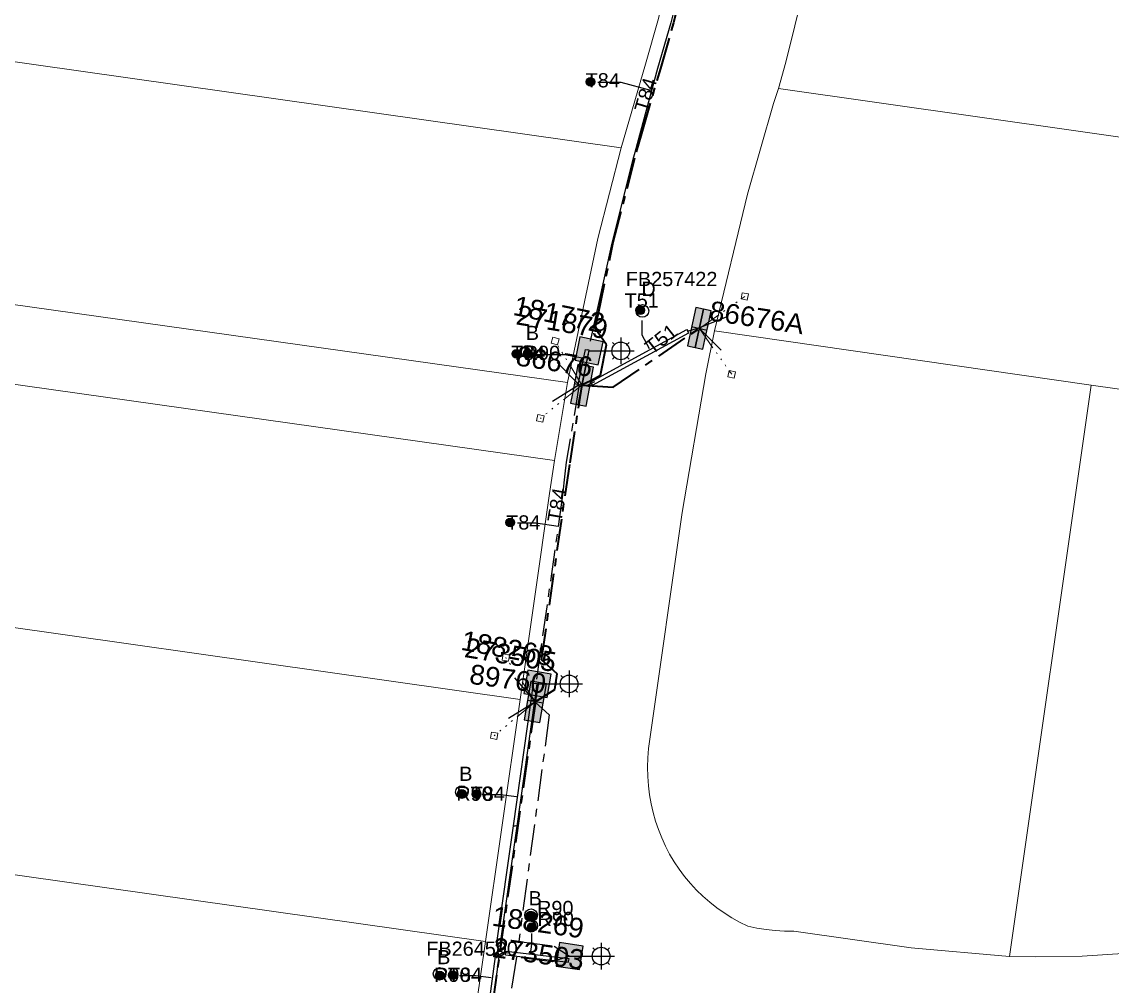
# Model space of a CAD drawing. Header units: metres. Extents: x 244561 to 254068, y 6159332 to 6162744.
# Drawn here: x 251324.3 to 251462.5, y 6161650 to 6161772.2 of the extents above; entities that cross this region are included whole.
import ezdxf
from ezdxf.enums import TextEntityAlignment as Align

# ---------------------------------------------------------------- set-up
doc = ezdxf.new("R2010")
doc.units = ezdxf.units.M
for name, pattern in [('Cable Exist UG', [7, 4, -1, 1, -1]), ('DASHED', [19.05, 12.7, -6.35]), ('PHANTOMX2', [6.6, 3, -0.75, 0.2, -0.75, 0.2, -0.75, 0.2, -0.75])]:
    doc.linetypes.add(name, pattern=pattern)
doc.layers.get('0').update_dxf_attribs({"color": 6})
for name, color, linetype, lineweight in [('_User_LV_Exist', 5, 'Continuous', 35), ('Cadastre Developer_SP_NEW', 92, 'Continuous', 15), ('Cadastre Land Parcels_SP_EXT', 118, 'Continuous', 15), ('Mains_LV_EXT', 163, 'Continuous', 25), ('Mains_LV_SL_EXT', 135, 'Continuous', 25), ('Services_SP_EXT', 42, 'PHANTOMX2', 20)]:
    doc.layers.add(name, color=color, linetype=linetype, lineweight=lineweight)
for name, color, linetype in [('Duct_SP_EXT', 30, 'Continuous'), ('Equip_SP_SL_EXT', 7, 'Continuous'), ('SupportsUG_SP_LV_EXT', 7, 'Continuous'), ('SupportsUG_SP_LV_SL_EXT', 7, 'Continuous'), ('Trench_SP_EXT', 7, 'Continuous')]:
    doc.layers.add(name, color=color, linetype=linetype)
doc.layers.add('UNKNOWN_FEATURES', color=1, linetype='DASHED', plot=False)
doc.styles.add('COLUMN_LABEL', font='arial.ttf', dxfattribs={"height": 2})
doc.styles.add('iecARIAL', font='arial.ttf', dxfattribs={"height": 2})
doc.styles.add('POLE_LABEL', font='arial.ttf', dxfattribs={"height": 2})
doc.styles.add('SL_LABEL', font='arial.ttf', dxfattribs={"height": 2})
doc.styles.get("Standard").update_dxf_attribs({"font": 'arial.ttf'})

# ---------------------------------------------------------------- blocks, each defined once
blk = doc.blocks.new('COLUMN_EXT')
blk.add_hatch(color=256).paths.add_polyline_path([(1.5, -1.5), (1.5, 1.5), (-1.5, 1.5), (-1.5, -1.5)])
blk.add_lwpolyline([(1.5, 1.5), (-1.5, 1.5), (-1.5, -1.5), (1.5, -1.5)], close=True)
at = {"flags": 9}
for tag, p in [('STREETNAME', (-1.81, 1.6)), ('LOCATION', (-1.81, 1.4)), ('SUBURB', (-1.81, 1.8)), ('NOTES', (-1.81, 2)), ('COLUMN_TYPE', (-1.81, 0.4)), ('OWNED_BY', (-1.81, 0.6)), ('LEGEND', (-1.81, 1.2)), ('USAGE', (-1.81, 1)), ('STATE', (-1.81, 0.8))]:
    blk.add_attdef(tag, text='', height=0.2, rotation=180, dxfattribs=at).set_placement(p, align=Align.MIDDLE_LEFT)
at = {"flags": 1}
blk.add_attdef('Z', (-1.81, 2.35), '', height=0.2, rotation=180, dxfattribs=at)
at = {"flags": 9}
for tag, style, p in [('STRUCTURE_PLANT_NUMBER', 'POLE_LABEL', (-1.81, -0.03)), ('STREET_CODE', 'COLUMN_LABEL', (-1.81, 0.2))]:
    blk.add_attdef(tag, text='', height=0.2, rotation=180, dxfattribs=dict(at, style=style)).set_placement(p, align=Align.MIDDLE_LEFT)
at = {"style": 'COLUMN_LABEL', "width": 0.9, "flags": 8}
blk.add_attdef('ASSET_NUM', text='', height=2, rotation=270, dxfattribs=at).set_placement((2, -4), align=Align.MIDDLE_LEFT)
blk = doc.blocks.new('PILLAR_EXT')
blk.add_hatch(color=256).paths.add_polyline_path([(-2.5, 1), (-2.5, -1), (2.5, -1), (2.5, 1)])
for p, q in [((-2.5, 0), (2.5, 0)), ((0, 1), (0, -1))]:
    blk.add_line(p, q)
at = {"ltscale": 10}
blk.add_line((2.5, 0), (-2.5, 0), dxfattribs=at)
blk.add_lwpolyline([(-2.5, -1), (-1.25, -1), (1.25, -1), (2.5, -1), (2.5, 1), (-2.5, 1)], close=True)
at = {"width": 0.9, "flags": 8}
blk.add_attdef('ASSET_NUM', text='', height=2, rotation=90, dxfattribs=at).set_placement((-2, 4), align=Align.MIDDLE_LEFT)
for tag, p, flags in [('OWNED_BY', (0, -0.2), 9), ('STATE', (0, -0.4), 9), ('SUPPORT_TYPE', (0, -0.6), 9), ('USAGE', (0, -0.8), 9), ('LEGEND', (0, -1), 9), ('LOCATION', (0, -1.2), 9), ('NOTES', (0, -1.4), 9), ('STREETNAME', (0, -1.8), 9), ('SUBURB', (0, -2), 1), ('PARENT', (0, -1.6), 9)]:
    blk.add_attdef(tag, p, '', height=0.2, dxfattribs=dict(flags=flags))
blk = doc.blocks.new('DUCT_EXT')
blk.add_circle((0, 0.8), 0.8)
at = {"flags": 1}
blk.add_attdef('Z', (0, 0), '', height=0.2, dxfattribs=at)
at = {"flags": 9}
for tag, p in [('DUCT_CODE', (0, 0)), ('XSECT_TYPE', (0, -0.2)), ('STATE', (0, -0.6)), ('FB_REFERENCE', (0, -0.4)), ('NOTES', (0, -0.8))]:
    blk.add_attdef(tag, text='', height=0.2, dxfattribs=at).set_placement(p, align=Align.MIDDLE_LEFT)
blk = doc.blocks.new('SL_LANTERN_EXT')
at = {"flags": 9}
for tag, p in [('LRATECODE', (-7.4, 0)), ('LOUTREACHVOCAB', (-7.2, 0)), ('LOUTREACH', (-7, 0)), ('LANTNUMBER', (-6.6, 0)), ('LNEW', (-6.4, 0)), ('LMASTVOCAB', (-6.2, 0)), ('LMAST', (-6, 0)), ('LLAMPVOCAB', (-5.8, 0)), ('LLAMP', (-5.6, 0)), ('LEXIST', (-5.4, 0)), ('LCHARGE3PERCENT', (-5.2, 0)), ('LCHARGE3', (-5, 0)), ('LCHARGE2PERCENT', (-4.8, 0)), ('LCHARGE2', (-4.6, 0)), ('LCHARGE1PERCENT', (-4.4, 0)), ('LCHARGE1', (-4.2, 0)), ('LCATEGORY', (-4, 0)), ('LBRACKETVOCAB', (-3.8, 0)), ('LBRACKET', (-3.6, 0)), ('LKINGHEIGHT', (-3.4, 0)), ('CREPLACE', (-3.2, 0)), ('CREMOVE', (-3, 0)), ('CNUMBER', (-2.8, 0)), ('CNEW', (-2.6, 0)), ('CEXIST', (-2.4, 0)), ('USAGE', (-2.2, 0)), ('STATE', (-2, 0)), ('OWNED_BY', (-1.8, 0)), ('ORIENTATION', (-1.6, 0)), ('OPERATING_VOLTAGE', (-1.4, 0)), ('NO_PHASES', (-1.2, 0)), ('LANTERN_TYPE', (-1, 0)), ('LANTERN_PURPOSE', (-0.8, 0)), ('CONTROL_TYPE', (-0.6, 0)), ('CONSTRUCTED_VOLTAGE', (-0.4, 0))]:
    blk.add_attdef(tag, text='', height=0.001, rotation=270, dxfattribs=at).set_placement(p, align=Align.MIDDLE_LEFT)
at = {"style": 'SL_LABEL', "flags": 9}
blk.add_attdef('STREET_CODE', text='', height=0.001, rotation=270, dxfattribs=at).set_placement((0, 0), align=Align.MIDDLE_LEFT)
at = {"flags": 1}
blk.add_attdef('Z', (0, 0), '', height=0.001, rotation=270, dxfattribs=at)
at = {"width": 0.9}
blk.add_attdef('LNUMBER', text='', height=1, dxfattribs=at).set_placement((7, -1), align=Align.MIDDLE_LEFT)
at = {"flags": 9}
for tag, p in [('LREMOVE', (0, -7.6)), ('LREPLACE', (0, -7.8)), ('LTYPE', (0, -8)), ('LTYPEVOCAB', (0, -8.2)), ('LEGEND', (0, -8.4)), ('SUBURB', (0, -8.6)), ('STREETNAME', (0, -8.8)), ('LOCATION', (0, -9)), ('NOTES', (0, -9.2)), ('MAINTAINED_BY', (0, -9.86))]:
    blk.add_attdef(tag, text='', height=0.001, dxfattribs=at).set_placement(p, align=Align.MIDDLE_LEFT)
blk.add_attdef('OPERATED_BY', (0, -9.61), '', height=0.001, dxfattribs=at)
blk.add_wipeout([(5.69, 0), (5.06, -1.06), (4, -1.69), (2.94, -1.06), (2.31, 0), (2.94, 1.06), (4, 1.69), (5.06, 1.06)])
for p, q in [((4, 1.69), (4, 0)), ((0, 0), (4, 0)), ((2.94, 1.06), (3.2, 0.8)), ((5.06, 1.06), (4.8, 0.8)), ((2.94, -1.06), (3.2, -0.8)), ((4, 0), (5.69, 0)), ((4, 0), (4, -1.69)), ((5.06, -1.06), (4.8, -0.8))]:
    blk.add_line(p, q)
blk.add_circle((4, 0), 1.12)
blk = doc.blocks.new('CCP_EXT')
at = {"flags": 9}
for tag, p in [('LEGEND', (0, -1.4)), ('STATE', (0, -1.8)), ('LIFE_SUPPORT', (0, -1.6)), ('NOTES', (0, -2))]:
    blk.add_attdef(tag, text='', height=0.2, dxfattribs=at).set_placement(p, align=Align.MIDDLE_LEFT)
blk.add_wipeout([(0, 0.57), (0.57, 0), (0, -0.57), (-0.57, 0)])
blk.add_lwpolyline([(-0.57, 0), (0, 0.57), (0.57, 0), (0, -0.57), (-0.57, 0)])
at = {"flags": 1}
blk.add_attdef('Z', (0, 0), '', height=0.2, dxfattribs=at)
at = {"flags": 9}
for tag, p in [('CCP_TYPE', (0, 0)), ('CONSTRUCTED_VOLTAGE', (0, -0.2)), ('OPERATING_VOLTAGE', (0, -0.6)), ('ORIENTATION', (0, -0.8)), ('OWNED_BY', (0, -1)), ('NO_PHASES', (0, -0.4)), ('USAGE', (0, -1.2))]:
    blk.add_attdef(tag, text='', height=0.2, dxfattribs=at).set_placement(p, align=Align.MIDDLE_LEFT)
blk = doc.blocks.new('CABLE_LARGE_EXT')
h = blk.add_hatch(color=256)
edge = h.paths.add_edge_path()
edge.add_arc((0, 0.55), 0.55, 0, 360)
blk.add_circle((0, 0.55), 0.55)
at = {"flags": 1}
blk.add_attdef('Z', (0, 0), '', height=0.2, dxfattribs=at)
at = {"flags": 9}
for tag, p in [('COND_CODE', (0, 0)), ('STATE', (0, -0.4)), ('XSECT_SIZE', (0, -0.6)), ('FB_REFERENCE', (0, -0.2)), ('NOTES', (0, -0.8))]:
    blk.add_attdef(tag, text='', height=0.2, dxfattribs=at).set_placement(p, align=Align.MIDDLE_LEFT)

msp = doc.modelspace()

# ---------------------------------------------------------------- linework, layer by layer
at = {"layer": 'Cadastre Developer_SP_NEW', "linetype": 'Continuous'}
for points in [[(251403.3551, 6161766.8715), (251405.0153, 6161772.6403), (251407.019, 6161780.9848), (251408.5836, 6161789.4189), (251311.8686, 6161803.1538), (251307.0862, 6161769.4918), (251400.2736, 6161756.2591), (251403.3551, 6161766.8715)], [(251511.1444, 6161767.0574), (251514.5272, 6161776.5296), (251426.5036, 6161795.1181), (251425.2002, 6161785.6889), (251423.4069, 6161776.3431), (251421.1248, 6161767.1016), (251420.1811, 6161763.7912), (251508.8622, 6161751.1265), (251511.1444, 6161767.0574)], [(251464.4586, 6161654.2256), (251470.2306, 6161654.9175), (251474.3645, 6161655.6389), (251475.9591, 6161655.9087), (251481.627, 6161657.1998), (251487.2204, 6161658.7855), (251492.7229, 6161660.6612), (251493.4846, 6161660.9265), (251496.1274, 6161661.8426), (251504.3977, 6161719.8686), (251459.7961, 6161726.1765), (251449.446, 6161653.7894), (251452.8101, 6161653.7546), (251458.6578, 6161653.8385), (251464.4586, 6161654.2256)], [(251372.8659, 6161627.6359), (251375.4128, 6161632.0254), (251378.1845, 6161636.2757), (251380.8199, 6161639.9082), (251383.0732, 6161655.6782), (251292.7413, 6161668.505), (251287.9599, 6161634.8441), (251370.5537, 6161623.1184), (251372.8659, 6161627.6359)]]:
    msp.add_lwpolyline(points, close=True, dxfattribs=at)
at = {"layer": 'Cadastre Land Parcels_SP_EXT', "linetype": 'Continuous'}
for points in [[(251403.3551, 6161766.8715), (251405.0153, 6161772.6403), (251407.019, 6161780.9848), (251408.5836, 6161789.4189), (251311.8686, 6161803.1538), (251307.0862, 6161769.4918), (251400.2736, 6161756.2591), (251403.3551, 6161766.8715)], [(251511.1444, 6161767.0574), (251514.5272, 6161776.5296), (251426.5036, 6161795.1181), (251425.2002, 6161785.6889), (251423.4069, 6161776.3431), (251421.1248, 6161767.1016), (251420.1811, 6161763.7912), (251508.8622, 6161751.1265), (251511.1444, 6161767.0574)], [(251397.3295, 6161744.7636), (251400.2736, 6161756.2591), (251307.0862, 6161769.4918), (251302.7961, 6161739.2943), (251393.4817, 6161726.5186), (251397.3295, 6161744.7636)], [(251508.8622, 6161751.1265), (251420.1811, 6161763.7912), (251419.5689, 6161761.8869), (251416.2659, 6161750.3718), (251412.1095, 6161733.05), (251459.7961, 6161726.1765), (251504.3977, 6161719.8686), (251508.8622, 6161751.1265)], [(251393.4817, 6161726.5186), (251302.7961, 6161739.2943), (251301.3896, 6161729.3936), (251391.811, 6161716.6536), (251393.4817, 6161726.5186)], [(251459.7961, 6161726.1765), (251412.1095, 6161733.05), (251410.9923, 6161727.6044), (251408.0135, 6161710.0416), (251403.9125, 6161681.329), (251403.7508, 6161680.1543), (251403.6504, 6161678.9704), (251403.6126, 6161677.7793), (251403.6364, 6161676.5887), (251403.7226, 6161675.4019), (251403.8576, 6161674.2701), (251404.0523, 6161673.1478), (251404.3042, 6161672.037), (251404.6142, 6161670.9388), (251404.9813, 6161669.86), (251405.4045, 6161668.8026), (251405.8822, 6161667.7667), (251406.4133, 6161666.7609), (251406.9973, 6161665.7805), (251407.6305, 6161664.8343), (251408.3137, 6161663.9213), (251409.0428, 6161663.0463), (251409.8169, 6161662.2104), (251410.6335, 6161661.4154), (251411.4917, 6161660.6653), (251412.3864, 6161659.9609), (251413.3177, 6161659.3033), (251414.2821, 6161658.6964), (251415.2774, 6161658.1401), (251416.299, 6161657.6372), (251417.4536, 6161657.3886), (251418.6207, 6161657.2002), (251419.7949, 6161657.0756), (251420.9743, 6161657.0099), (251422.1552, 6161657.0069), (251437.0047, 6161654.8862), (251449.446, 6161653.7894), (251459.7961, 6161726.1765)], [(251391.1844, 6161712.4452), (251391.811, 6161716.6536), (251301.3896, 6161729.3936), (251297.1011, 6161699.1971), (251387.4581, 6161686.3658), (251391.1844, 6161712.4452)], [(251464.4586, 6161654.2256), (251470.2306, 6161654.9175), (251474.3645, 6161655.6389), (251475.9591, 6161655.9087), (251481.627, 6161657.1998), (251487.2204, 6161658.7855), (251492.7229, 6161660.6612), (251493.4846, 6161660.9265), (251496.1274, 6161661.8426), (251504.3977, 6161719.8686), (251459.7961, 6161726.1765), (251449.446, 6161653.7894), (251452.8101, 6161653.7546), (251458.6578, 6161653.8385), (251464.4586, 6161654.2256)], [(251385.1383, 6161670.1314), (251387.4581, 6161686.3658), (251297.1011, 6161699.1971), (251292.7413, 6161668.505), (251383.0732, 6161655.6782), (251385.1383, 6161670.1314)], [(251372.8659, 6161627.6359), (251375.4128, 6161632.0254), (251378.1845, 6161636.2757), (251380.8199, 6161639.9082), (251383.0732, 6161655.6782), (251292.7413, 6161668.505), (251287.9599, 6161634.8441), (251370.5537, 6161623.1184), (251372.8659, 6161627.6359)]]:
    msp.add_lwpolyline(points, close=True, dxfattribs=at)
at = {"layer": 'Duct_SP_EXT'}
for p, q in [((251408.5948, 6161733.2449), (251408.7095, 6161733.0341)), ((251408.8242, 6161732.8233), (251408.7095, 6161733.0341)), ((251394.8277, 6161726.2827), (251395.0626, 6161726.2333)), ((251395.2974, 6161726.1838), (251395.0626, 6161726.2333)), ((251396.4179, 6161726.6194), (251396.5326, 6161726.4086)), ((251396.6473, 6161726.1978), (251396.5326, 6161726.4086)), ((251386.6101, 6161670.3581), (251386.8477, 6161670.3245)), ((251387.0854, 6161670.291), (251386.8477, 6161670.3245))]:
    msp.add_line(p, q, dxfattribs=at)
for points in [[(251397.3282, 6161764.5608), (251400.2305, 6161764.5608), (251403.9684, 6161763.555)], [(251402.8758, 6161734.3881), (251402.8758, 6161732.5588), (251403.8251, 6161730.8284)], [(251389.1177, 6161730.0574), (251390.1036, 6161730.0574), (251393.1518, 6161730.0574), (251395.3286, 6161729.66)], [(251387.1576, 6161708.7385), (251389.4427, 6161708.7385), (251392.2941, 6161708.3345)], [(251382.6804, 6161674.3328), (251384.9679, 6161674.3328), (251387.0049, 6161674.0427)], [(251379.771, 6161651.3777), (251381.8318, 6161651.3777), (251383.8212, 6161651.1185)]]:
    msp.add_lwpolyline(points, dxfattribs=at)
at = {"layer": 'Trench_SP_EXT', "linetype": 'Cable Exist UG'}
for points in [[(251410.1178, 6161733.4397), (251414.337, 6161735.0999)], [(251408.6558, 6161733.0246), (251410.1178, 6161733.4399)], [(251410.1176, 6161733.4397), (251413.5941, 6161729.9975)], [(251394.9496, 6161726.2216), (251391.2964, 6161723.9257)]]:
    msp.add_lwpolyline(points, dxfattribs=at)
msp.add_lwpolyline([(251396.8837, 6161726.62), (251396.0655, 6161726.1714), (251396.0655, 6161726.1714, -0.16607217), (251395.3303, 6161726.2311)], format="xyb", dxfattribs=at)

# ---------------------------------------------------------------- block references
at = {"layer": 'Duct_SP_EXT'}
for name, p in [('CABLE_LARGE_EXT', (251396.3796, 6161764.0775)), ('DUCT_EXT', (251402.9655, 6161734.7916)), ('DUCT_EXT', (251388.4283, 6161729.6077)), ('CABLE_LARGE_EXT', (251386.2217, 6161708.2386)), ('DUCT_EXT', (251380.0873, 6161673.8155)), ('CABLE_LARGE_EXT', (251380.0926, 6161673.8457)), ('CABLE_LARGE_EXT', (251381.9271, 6161673.8233)), ('DUCT_EXT', (251388.8603, 6161658.2158)), ('DUCT_EXT', (251388.8723, 6161656.8716)), ('DUCT_EXT', (251377.2737, 6161650.791)), ('CABLE_LARGE_EXT', (251377.2836, 6161650.8094)), ('CABLE_LARGE_EXT', (251378.9427, 6161650.8667))]:
    msp.add_blockref(name, p, dxfattribs=at)
at = {"layer": 'SupportsUG_SP_LV_EXT'}
ref = msp.add_blockref('PILLAR_EXT', (251410.1782, 6161733.3798), dxfattribs=dict(at, rotation=77.61022558169047))
ref.add_attrib('ASSET_NUM', '86676A', dxfattribs={"layer": '0', "height": 2.5, "rotation": 351.495421, "style": 'iecARIAL'}).set_placement((251411.6782, 6161736.8798), align=Align.TOP_LEFT)
ref = msp.add_blockref('PILLAR_EXT', (251395.3076, 6161726.1765), dxfattribs=dict(at, rotation=259.2515651082027))
ref.add_attrib('ASSET_NUM', '86676', dxfattribs={"layer": '0', "height": 2.5, "rotation": 351.062672, "style": 'iecARIAL'}).set_placement((251396.8076, 6161729.6765), align=Align.TOP_RIGHT)
ref = msp.add_blockref('PILLAR_EXT', (251389.3984, 6161686.0576), dxfattribs=dict(at, rotation=260.3109913905681))
ref.add_attrib('ASSET_NUM', '89760', dxfattribs={"layer": '0', "height": 2.5, "rotation": 352.343841, "style": 'iecARIAL'}).set_placement((251390.8984, 6161689.5576), align=Align.TOP_RIGHT)
at = {"layer": 'SupportsUG_SP_LV_SL_EXT'}
ref = msp.add_blockref('COLUMN_EXT', (251396.2145, 6161730.5195), dxfattribs=dict(at, rotation=258.2376571602881))
ref.add_attrib('ASSET_NUM', '271879', dxfattribs={"layer": '0', "height": 2.5, "rotation": 350.655276, "style": 'COLUMN_LABEL'}).set_placement((251398.2145, 6161731.2695), align=Align.BOTTOM_RIGHT)
ref = msp.add_blockref('COLUMN_EXT', (251389.6762, 6161688.3286), dxfattribs=dict(at, rotation=260.3109913905681))
ref.add_attrib('ASSET_NUM', '273505', dxfattribs={"layer": '0', "height": 2.5, "rotation": 350.484895, "style": 'COLUMN_LABEL'}).set_placement((251391.6762, 6161689.0786), align=Align.BOTTOM_RIGHT)
ref = msp.add_blockref('COLUMN_EXT', (251393.7327, 6161653.8319), dxfattribs=dict(at, rotation=261.3393350969583))
ref.add_attrib('ASSET_NUM', '273503', dxfattribs={"layer": '0', "height": 2.5, "rotation": 351.946856, "style": 'COLUMN_LABEL'}).set_placement((251395.7327, 6161654.5819), align=Align.TOP_RIGHT)

# ---------------------------------------------------------------- texts
at = {"layer": 'Duct_SP_EXT'}
for s, p in [('T84', (251395.7652, 6161763.914)), ('FB257422', (251400.8586, 6161738.7365)), ('D', (251402.8309, 6161737.4813)), ('B', (251388.1819, 6161731.9049)), ('T84', (251385.7014, 6161707.8873)), ('B', (251379.7514, 6161676.0383)), ('R90', (251379.3855, 6161673.5133)), ('T84', (251381.198, 6161673.5133)), ('B', (251388.5404, 6161660.2725)), ('FB264590', (251375.5854, 6161653.8752)), ('B', (251376.9569, 6161652.8122)), ('R90', (251376.5747, 6161650.564)), ('T84', (251378.3134, 6161650.5807))]:
    msp.add_text(s, height=1.8, dxfattribs=at).set_placement(p)
at = {"layer": 'Mains_LV_EXT'}
for s, rotation, p in [('T84', 73.701253, (251403.6297, 6161760.645)), ('T51', 38.292406, (251404.1856, 6161729.9795)), ('T84', 80.366635, (251392.671, 6161708.7105))]:
    msp.add_text(s, height=1.8, rotation=rotation, dxfattribs=at).set_placement(p)

# ---------------------------------------------------------------- next in the draw order: block references
at = {"layer": 'Equip_SP_SL_EXT'}
ref = msp.add_blockref('SL_LANTERN_EXT', (251396.2146, 6161730.5195), dxfattribs=at)
ref.add_attrib('ASSET_NUM', '181772', dxfattribs={"layer": '0', "height": 2.5, "rotation": 348.377832, "style": 'iecARIAL'}).set_placement((251397.7146, 6161732.0195), align=Align.BOTTOM_RIGHT)
ref = msp.add_blockref('SL_LANTERN_EXT', (251389.6762, 6161688.3286), dxfattribs=at)
ref.add_attrib('ASSET_NUM', '188268', dxfattribs={"layer": '0', "height": 2.5, "rotation": 349.618038, "style": 'iecARIAL'}).set_placement((251391.1762, 6161689.8286), align=Align.BOTTOM_RIGHT)
ref = msp.add_blockref('SL_LANTERN_EXT', (251393.7327, 6161653.8319), dxfattribs=at)
ref.add_attrib('ASSET_NUM', '188269', dxfattribs={"layer": '0', "height": 2.5, "rotation": 351.946856, "style": 'iecARIAL'}).set_placement((251395.2327, 6161655.3319), align=Align.BOTTOM_RIGHT)
at = {"layer": 'Services_SP_EXT'}
for p, rotation in [((251415.9292, 6161737.4218), 33.98167226383568), ((251414.2701, 6161727.5577), 303.9391448506847), ((251390.0386, 6161721.9735), 213.1583202575312), ((251384.1809, 6161681.7612), 215.2928789141085)]:
    msp.add_blockref('CCP_EXT', p, dxfattribs=dict(at, rotation=rotation))

# ---------------------------------------------------------------- next in the draw order: linework, layer by layer
at = {"layer": '_User_LV_Exist', "linetype": 'Cable Exist UG'}
for points in [[(251395.3222, 6161726.2467), (251396.4347, 6161726.7798), (251396.4347, 6161726.7798), (251397.6553, 6161727.433), (251398.4044, 6161731.2988), (251396.8829, 6161733.4741), (251397.3377, 6161735.1108), (251397.3377, 6161735.1108), (251399.2776, 6161744.3089), (251402.2111, 6161755.7628), (251402.883, 6161758.0734), (251402.883, 6161758.0734), (251405.2764, 6161766.3162), (251406.9497, 6161772.13), (251408.9759, 6161780.5686), (251410.2236, 6161787.2949), (251410.5148, 6161789.1758)], [(251395.3075, 6161726.1765), (251399.2415, 6161725.9154), (251410.1781, 6161733.3799)], [(251389.3712, 6161686.061), (251391.8767, 6161687.628), (251392.1582, 6161689.5842), (251390.1927, 6161691.3649), (251390.1927, 6161691.3649), (251393.1634, 6161712.1565), (251393.7892, 6161716.359), (251395.3182, 6161726.2281)], [(251389.3985, 6161686.0575), (251382.7742, 6161639.395), (251374.5244, 6161626.3216), (251375.512, 6161624.6925), (251374.3682, 6161622.429), (251372.3502, 6161622.3898)]]:
    msp.add_lwpolyline(points, dxfattribs=at)
at = {"layer": 'Cadastre Developer_SP_NEW', "linetype": 'Continuous'}
for points in [[(251508.8622, 6161751.1265), (251420.1811, 6161763.7912), (251419.5689, 6161761.8869), (251416.2659, 6161750.3718), (251412.1095, 6161733.05), (251459.7961, 6161726.1765), (251504.3977, 6161719.8686), (251508.8622, 6161751.1265)], [(251459.7961, 6161726.1765), (251412.1095, 6161733.05), (251410.9923, 6161727.6044), (251408.0135, 6161710.0416), (251403.9125, 6161681.329), (251403.7508, 6161680.1543), (251403.6504, 6161678.9704), (251403.6126, 6161677.7793), (251403.6364, 6161676.5887), (251403.7226, 6161675.4019), (251403.8576, 6161674.2701), (251404.0523, 6161673.1478), (251404.3042, 6161672.037), (251404.6142, 6161670.9388), (251404.9813, 6161669.86), (251405.4045, 6161668.8026), (251405.8822, 6161667.7667), (251406.4133, 6161666.7609), (251406.9973, 6161665.7805), (251407.6305, 6161664.8343), (251408.3137, 6161663.9213), (251409.0428, 6161663.0463), (251409.8169, 6161662.2104), (251410.6335, 6161661.4154), (251411.4917, 6161660.6653), (251412.3864, 6161659.9609), (251413.3177, 6161659.3033), (251414.2821, 6161658.6964), (251415.2774, 6161658.1401), (251416.299, 6161657.6372), (251417.4536, 6161657.3886), (251418.6207, 6161657.2002), (251419.7949, 6161657.0756), (251420.9743, 6161657.0099), (251422.1552, 6161657.0069), (251437.0047, 6161654.8862), (251449.446, 6161653.7894), (251459.7961, 6161726.1765)]]:
    msp.add_lwpolyline(points, close=True, dxfattribs=at)
at = {"layer": 'Duct_SP_EXT'}
for p, q in [((251396.4179, 6161726.6194), (251408.5948, 6161733.2449)), ((251396.6473, 6161726.1978), (251408.8242, 6161732.8233)), ((251394.8277, 6161726.2827), (251395.7573, 6161730.6971)), ((251395.2974, 6161726.1838), (251396.227, 6161730.5982)), ((251395.7573, 6161730.6971), (251395.9922, 6161730.6477)), ((251396.227, 6161730.5982), (251395.9922, 6161730.6477)), ((251388.8521, 6161686.2443), (251389.158, 6161688.4029)), ((251389.158, 6161688.4029), (251389.3956, 6161688.3693)), ((251389.3274, 6161686.1769), (251389.6332, 6161688.3356)), ((251389.6332, 6161688.3356), (251389.3956, 6161688.3693)), ((251386.6101, 6161670.3581), (251388.8522, 6161686.2451)), ((251387.0854, 6161670.291), (251389.3275, 6161686.178)), ((251388.8521, 6161686.2443), (251389.0897, 6161686.2106)), ((251388.8522, 6161686.2451), (251389.0899, 6161686.2116)), ((251389.3274, 6161686.1769), (251389.0897, 6161686.2106)), ((251389.3275, 6161686.178), (251389.0899, 6161686.2116)), ((251384.5172, 6161655.539), (251386.6101, 6161670.3581)), ((251384.9925, 6161655.4719), (251387.0854, 6161670.291)), ((251384.4597, 6161655.1314), (251384.5172, 6161655.539)), ((251384.4597, 6161655.1314), (251384.6974, 6161655.0979)), ((251384.5172, 6161655.539), (251384.7548, 6161655.5054)), ((251384.935, 6161655.0644), (251384.6974, 6161655.0979)), ((251384.9925, 6161655.4719), (251384.7548, 6161655.5054)), ((251384.935, 6161655.0644), (251384.9925, 6161655.4719)), ((251384.3008, 6161653.7945), (251383.4883, 6161647.8224)), ((251384.7765, 6161653.7298), (251383.9639, 6161647.7577)), ((251384.3008, 6161653.7945), (251384.5387, 6161653.7621)), ((251384.7765, 6161653.7298), (251384.5387, 6161653.7621)), ((251385.6344, 6161654.0025), (251385.6628, 6161654.2408)), ((251385.6344, 6161654.0025), (251393.5871, 6161653.0561)), ((251385.6912, 6161654.4791), (251385.6628, 6161654.2408)), ((251385.6912, 6161654.4791), (251393.6438, 6161653.5327)), ((251393.5871, 6161653.0561), (251393.6154, 6161653.2944)), ((251393.6438, 6161653.5327), (251393.6154, 6161653.2944))]:
    msp.add_line(p, q, dxfattribs=at)
msp.add_lwpolyline([(251388.9076, 6161656.6998), (251388.9076, 6161655.3317), (251388.7449, 6161654.083)], dxfattribs=at)
at = {"layer": 'Mains_LV_EXT', "linetype": 'Cable Exist UG'}
for points in [[(251395.3222, 6161726.2467), (251396.4347, 6161726.7798), (251396.4347, 6161726.7798), (251397.6553, 6161727.433), (251398.4044, 6161731.2988), (251396.8829, 6161733.4741), (251397.3377, 6161735.1108), (251397.3377, 6161735.1108), (251399.2776, 6161744.3089), (251402.2111, 6161755.7628), (251402.883, 6161758.0734), (251402.883, 6161758.0734), (251405.2764, 6161766.3162), (251406.9497, 6161772.13), (251408.9759, 6161780.5686), (251410.2236, 6161787.2949), (251410.5148, 6161789.1758)], [(251395.3075, 6161726.1765), (251399.2415, 6161725.9154), (251410.1781, 6161733.3799)], [(251389.3712, 6161686.061), (251391.8767, 6161687.628), (251392.1582, 6161689.5842), (251390.1927, 6161691.3649), (251390.1927, 6161691.3649), (251393.1634, 6161712.1565), (251393.7892, 6161716.359), (251395.3182, 6161726.2281)], [(251389.3985, 6161686.0575), (251382.7742, 6161639.395), (251374.5244, 6161626.3216), (251375.512, 6161624.6925), (251374.3682, 6161622.429), (251372.3502, 6161622.3898)]]:
    msp.add_lwpolyline(points, dxfattribs=at)
at = {"layer": 'Mains_LV_SL_EXT', "linetype": 'Cable Exist UG'}
for points in [[(251395.3075, 6161726.1765), (251396.2145, 6161730.5195)], [(251389.3985, 6161686.0575), (251389.6762, 6161688.3285)], [(251389.3863, 6161685.9979), (251391.1702, 6161684.402), (251387.2895, 6161655.6869), (251391.8036, 6161655.0949), (251393.7327, 6161653.8318)], [(251393.7327, 6161653.8318), (251391.5487, 6161653.1107), (251386.9936, 6161653.7078), (251385.9687, 6161647.2715), (251431.7762, 6161640.3564)]]:
    msp.add_lwpolyline(points, dxfattribs=at)
at = {"layer": 'Services_SP_EXT'}
for points in [[(251410.1781, 6161733.3798), (251415.9291, 6161737.4218)], [(251410.1781, 6161733.3798), (251414.2702, 6161727.5578)], [(251395.3075, 6161726.1765), (251390.0384, 6161721.9737)], [(251389.3886, 6161686.0754), (251384.1808, 6161681.7613)]]:
    msp.add_lwpolyline(points, dxfattribs=at)
at = {"layer": 'Trench_SP_EXT', "linetype": 'Cable Exist UG'}
for points in [[(251394.9496, 6161726.2216), (251392.1684, 6161729.0604)], [(251394.9618, 6161726.2864), (251393.2969, 6161716.4064), (251393.1411, 6161714.9423), (251393.1411, 6161714.9423), (251392.8486, 6161712.2466), (251390.0684, 6161692.6297), (251389.5427, 6161688.921)], [(251389.3984, 6161686.0576), (251386.3815, 6161689.5834)], [(251389.3984, 6161686.0576), (251385.5467, 6161683.6418)], [(251384.6973, 6161655.0979), (251384.5824, 6161654.2831), (251384.5824, 6161654.2831), (251384.4841, 6161653.5868)]]:
    msp.add_lwpolyline(points, dxfattribs=at)
for points in [[(251385.8962, 6161654.2268), (251385.4794, 6161654.2647), (251385.4794, 6161654.2647, 0.17836635), (251384.5067, 6161653.7343)], [(251385.6438, 6161654.2467, -0.24312632), (251384.7089, 6161654.7953)]]:
    msp.add_lwpolyline(points, format="xyb", dxfattribs=at)
at = {"layer": 'UNKNOWN_FEATURES'}
msp.add_lwpolyline([(251410.299, 6161789.0906), (251408.6606, 6161780.5721), (251406.57, 6161772.1112), (251404.857, 6161766.3023), (251401.9902, 6161755.6489), (251401.7685, 6161754.7747), (251401.7685, 6161754.7747), (251399.0754, 6161744.1667), (251396.0887, 6161730.5854)], dxfattribs=at)

# ---------------------------------------------------------------- next in the draw order: block references
at = {"layer": 'Duct_SP_EXT'}
for p in [(251402.6705, 6161735.1162), (251386.9976, 6161729.599), (251388.4527, 6161729.6457), (251388.9345, 6161658.2724), (251388.9345, 6161656.9465)]:
    msp.add_blockref('CABLE_LARGE_EXT', p, dxfattribs=at)
at = {"layer": 'Services_SP_EXT'}
for p, rotation in [((251391.9182, 6161731.7669), 119.7873534746645), ((251385.661, 6161691.6552), 125.2565539353064)]:
    msp.add_blockref('CCP_EXT', p, dxfattribs=dict(at, rotation=rotation))

# ---------------------------------------------------------------- next in the draw order: texts
at = {"layer": 'Duct_SP_EXT'}
for s, p in [('T51', (251400.7034, 6161736.019)), ('R90', (251389.6173, 6161659.0358)), ('R90', (251389.6762, 6161657.646))]:
    msp.add_text(s, height=1.8, dxfattribs=at).set_placement(p)

# ---------------------------------------------------------------- next in the draw order: linework, layer by layer
at = {"layer": 'Cadastre Developer_SP_NEW', "linetype": 'Continuous'}
for points in [[(251397.3295, 6161744.7636), (251400.2736, 6161756.2591), (251307.0862, 6161769.4918), (251302.7961, 6161739.2943), (251393.4817, 6161726.5186), (251397.3295, 6161744.7636)], [(251393.4817, 6161726.5186), (251302.7961, 6161739.2943), (251301.3896, 6161729.3936), (251391.811, 6161716.6536), (251393.4817, 6161726.5186)], [(251391.1844, 6161712.4452), (251391.811, 6161716.6536), (251301.3896, 6161729.3936), (251297.1011, 6161699.1971), (251387.4581, 6161686.3658), (251391.1844, 6161712.4452)], [(251385.1383, 6161670.1314), (251387.4581, 6161686.3658), (251297.1011, 6161699.1971), (251292.7413, 6161668.505), (251383.0732, 6161655.6782), (251385.1383, 6161670.1314)]]:
    msp.add_lwpolyline(points, close=True, dxfattribs=at)
at = {"layer": 'Services_SP_EXT'}
for points in [[(251395.3075, 6161726.1765), (251391.9182, 6161731.7669)], [(251389.3934, 6161686.0847), (251385.6608, 6161691.6554)]]:
    msp.add_lwpolyline(points, dxfattribs=at)

# ---------------------------------------------------------------- next in the draw order: texts
at = {"layer": 'Duct_SP_EXT'}
for s, p in [('T84', (251386.323, 6161729.3833)), ('R90', (251387.9272, 6161729.3763))]:
    msp.add_text(s, height=1.8, dxfattribs=at).set_placement(p)

doc.saveas('drawing.dxf')
